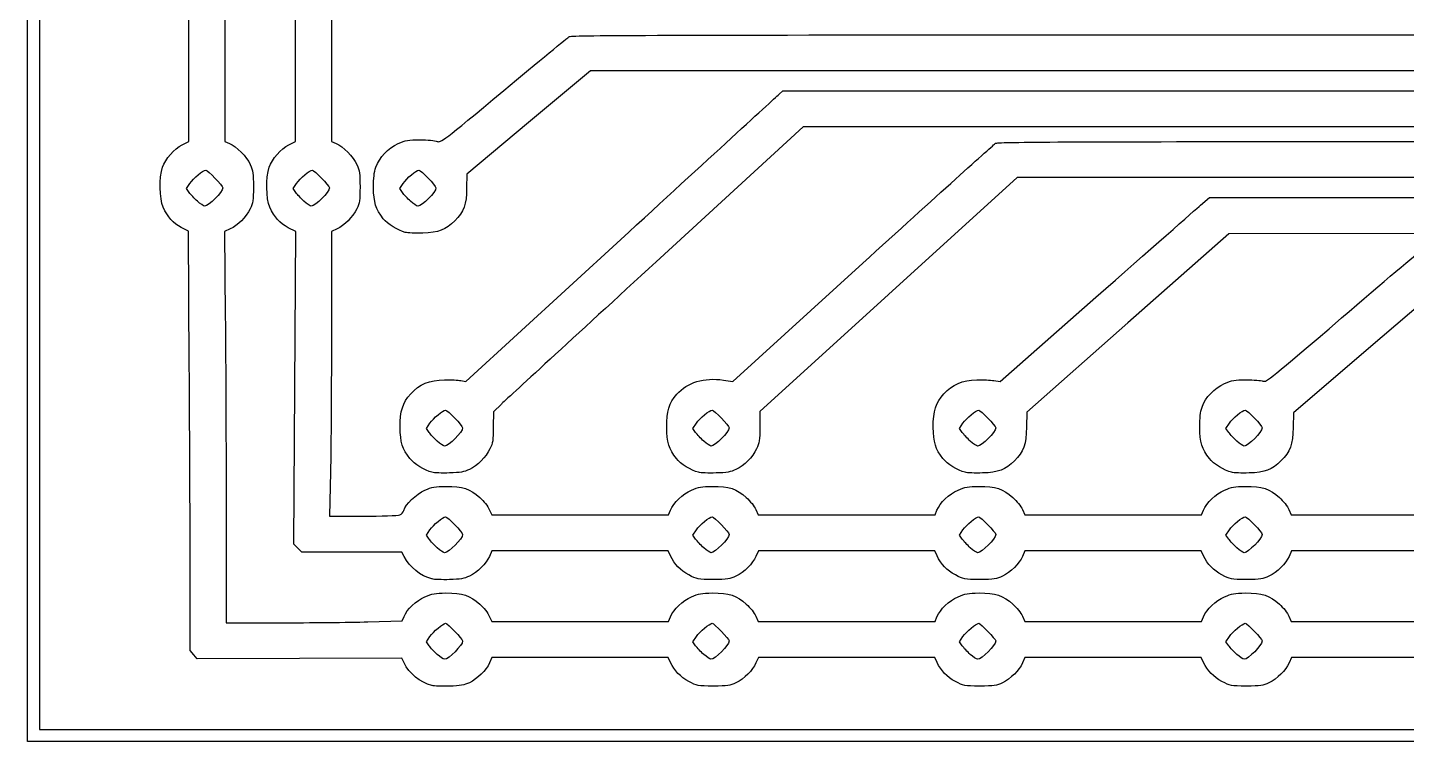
# Model space of a CAD drawing. Extents: x 0 to 100, y 0 to 150.
# Drawn here: x 0 to 32.85, y 0 to 17 of the extents above; entities that cross this region are included whole.
import ezdxf

# ---------------------------------------------------------------- set-up
doc = ezdxf.new("R2010")
doc.units = 0
doc.layers.add('Calque_1', color=7, linetype='CONTINUOUS')

msp = doc.modelspace()

# ---------------------------------------------------------------- linework, layer by layer
at = {"layer": 'Calque_1', "color": 7}
for p, q in [((0, 0.000007), (0, 75.041132)), ((0.28575, 75.041132), (0.28575, 0.285757)), ((3.841671, 16.391477), (3.841609, 18.494382)), ((4.700324, 18.494961), (4.699477, 16.391948)), ((6.381651, 16.391477), (6.381589, 18.494382)), ((7.240174, 18.49432), (7.239327, 16.391308)), ((23.636337, 16.827507), (34.291098, 16.827507)), ((3.841736, 14.288577), (3.841671, 16.391477)), ((4.699477, 16.391948), (4.69863, 14.288936)), ((6.381716, 14.288577), (6.381651, 16.391477)), ((7.239327, 16.391308), (7.238481, 14.288295)), ((13.411304, 15.970252), (11.93642, 14.741191)), ((24.182214, 15.970252), (13.411304, 15.970252)), ((34.953121, 15.970252), (24.182214, 15.970252)), ((17.910003, 15.42), (17.992381, 15.496429)), ((17.992381, 15.496429), (26.792064, 15.494736)), ((26.792064, 15.494736), (35.59175, 15.493042)), ((11.93642, 14.741191), (10.461535, 13.51213)), ((18.479951, 14.636966), (14.978786, 11.425791)), ((27.371667, 14.636966), (18.479951, 14.636966)), ((36.263382, 14.636966), (27.371667, 14.636966)), ((3.687005, 14.21017), (3.841736, 14.288577)), ((4.69863, 14.288936), (4.809081, 14.242787)), ((6.226988, 14.21017), (6.381716, 14.288577)), ((7.238481, 14.288295), (7.348934, 14.242149)), ((29.980551, 14.286381), (36.831228, 14.28751)), ((10.461535, 13.51213), (10.460124, 13.177505)), ((3.786403, 13.16636), (3.869619, 13.29211)), ((3.85182, 13.074497), (3.786403, 13.16636)), ((6.326403, 13.16636), (6.409619, 13.29211)), ((6.391817, 13.074497), (6.326403, 13.16636)), ((8.866403, 13.16636), (8.949619, 13.29211)), ((8.931817, 13.074497), (8.866403, 13.16636)), ((23.574604, 13.429117), (20.510729, 10.642548)), ((30.53402, 13.429682), (23.574604, 13.429117)), ((37.49344, 13.430246), (30.53402, 13.429682)), ((4.045639, 12.866626), (4.045639, 12.866626)), ((6.585639, 12.866626), (6.585639, 12.866626)), ((9.125639, 12.866626), (9.125639, 12.866626)), ((27.946847, 12.773529), (28.158144, 12.958165)), ((28.158144, 12.958165), (33.144948, 12.955117)), ((3.831336, 12.149386), (3.661207, 12.238458)), ((4.828732, 12.206294), (4.69162, 12.144961)), ((6.389108, 12.144382), (6.210083, 12.235958)), ((7.372906, 12.205656), (7.240118, 12.14432)), ((3.852418, 8.958689), (3.831336, 12.149386)), ((4.69162, 12.144961), (4.71098, 10.128836)), ((6.366614, 8.422193), (6.389108, 12.144382)), ((7.240118, 12.14432), (7.239271, 9.807938)), ((8.999178, 12.124573), (8.999158, 12.124587)), ((10.438621, 8.570964), (14.133122, 11.957269)), ((28.622625, 12.092809), (26.213726, 9.966945)), ((33.713002, 12.094785), (28.622625, 12.092809)), ((16.798911, 8.571441), (19.896542, 11.389785)), ((33.734465, 10.890133), (31.946286, 9.357545)), ((20.510729, 10.642548), (17.446854, 7.855976)), ((23.170224, 8.569713), (25.452888, 10.579302)), ((26.213726, 9.966945), (23.804826, 7.841075)), ((31.946286, 9.357545), (30.158106, 7.824954)), ((10.323122, 8.595348), (10.438621, 8.570964)), ((16.577784, 8.605748), (16.798911, 8.571441)), ((23.023048, 8.594916), (23.170224, 8.569713)), ((6.344121, 4.700001), (6.366614, 8.422193)), ((11.287125, 8.033494), (11.096625, 7.852361)), ((9.501403, 7.451368), (9.584619, 7.577118)), ((11.096625, 7.852361), (11.095496, 7.490233)), ((15.851403, 7.451368), (15.934619, 7.577118)), ((17.446854, 7.855976), (17.445725, 7.491853)), ((22.201403, 7.451368), (22.284619, 7.577118)), ((23.804826, 7.841075), (23.799521, 7.484566)), ((28.551401, 7.451368), (28.634619, 7.577118)), ((30.158106, 7.824954), (30.150824, 7.476399)), ((9.566817, 7.359502), (9.501403, 7.451368)), ((15.916817, 7.359502), (15.851403, 7.451368)), ((22.266817, 7.359502), (22.201403, 7.451368)), ((28.616817, 7.359502), (28.551401, 7.451368)), ((9.760639, 7.151634), (9.760639, 7.151634)), ((16.110639, 7.151634), (16.110639, 7.151634)), ((22.460639, 7.151634), (22.460639, 7.151634)), ((28.810639, 7.151634), (28.810639, 7.151634)), ((7.217427, 6.418627), (7.19643, 5.365695)), ((9.634101, 6.409802), (9.634158, 6.409587)), ((15.98433, 6.409424), (15.984158, 6.409587)), ((22.334155, 6.40976), (22.334158, 6.409587)), ((28.684262, 6.409539), (28.684155, 6.409587)), ((4.730369, 5.469522), (4.730349, 2.826336)), ((7.19643, 5.365695), (7.99325, 5.365695)), ((10.999888, 5.526523), (11.058096, 5.397445)), ((11.058096, 5.397445), (13.164222, 5.397445)), ((13.164222, 5.397445), (15.270347, 5.397445)), ((15.270347, 5.397445), (15.315977, 5.506651)), ((17.349888, 5.526523), (17.408093, 5.397445)), ((17.408093, 5.397445), (19.514222, 5.397445)), ((19.514222, 5.397445), (21.62035, 5.397445)), ((21.62035, 5.397445), (21.66598, 5.506651)), ((23.699891, 5.526523), (23.758096, 5.397445)), ((23.758096, 5.397445), (25.864222, 5.397445)), ((25.864222, 5.397445), (27.97035, 5.397445)), ((27.97035, 5.397445), (28.01598, 5.506651)), ((30.049891, 5.526523), (30.108093, 5.397445)), ((30.108093, 5.397445), (32.214225, 5.397445)), ((32.214225, 5.397445), (34.32035, 5.397445)), ((9.501403, 4.911368), (9.584619, 5.037118)), ((15.851403, 4.911368), (15.934619, 5.037118)), ((22.201403, 4.911368), (22.284619, 5.037118)), ((28.551401, 4.911368), (28.634619, 5.037118)), ((6.439868, 4.604254), (6.344121, 4.700001)), ((6.535615, 4.508507), (6.439868, 4.604254)), ((9.566817, 4.819502), (9.501403, 4.911368)), ((9.760639, 4.611634), (9.760639, 4.611634)), ((15.916817, 4.819502), (15.851403, 4.911368)), ((16.110639, 4.611634), (16.110639, 4.611634)), ((22.266817, 4.819502), (22.201403, 4.911368)), ((22.460639, 4.611634), (22.460639, 4.611634)), ((28.616817, 4.819502), (28.551401, 4.911368)), ((28.810639, 4.611634), (28.810639, 4.611634)), ((7.727865, 4.508507), (6.535615, 4.508507)), ((8.920119, 4.508507), (7.727865, 4.508507)), ((8.972908, 4.405319), (8.920119, 4.508507)), ((11.062346, 4.540184), (11.003839, 4.407576)), ((13.16173, 4.540184), (11.062346, 4.540184)), ((15.261113, 4.540184), (13.16173, 4.540184)), ((15.317366, 4.422224), (15.261113, 4.540184)), ((17.412346, 4.540184), (17.353839, 4.407576)), ((19.51173, 4.540184), (17.412346, 4.540184)), ((21.611113, 4.540184), (19.51173, 4.540184)), ((21.667366, 4.422224), (21.611113, 4.540184)), ((23.762343, 4.540184), (23.703839, 4.407576)), ((25.86173, 4.540184), (23.762343, 4.540184)), ((27.961113, 4.540184), (25.86173, 4.540184)), ((28.017366, 4.422224), (27.961113, 4.540184)), ((30.112343, 4.540184), (30.053839, 4.407576)), ((32.211727, 4.540184), (30.112343, 4.540184)), ((34.311113, 4.540184), (32.211727, 4.540184)), ((3.8735, 2.163879), (3.8735, 3.965938)), ((9.635284, 3.869506), (9.634158, 3.869587)), ((8.924787, 2.868331), (8.968272, 2.972403)), ((11.000037, 2.987138), (11.058243, 2.858063)), ((15.270497, 2.858063), (15.316127, 2.967269)), ((17.350037, 2.987138), (17.408243, 2.858063)), ((21.620497, 2.858063), (21.666127, 2.967269)), ((23.700037, 2.987138), (23.758243, 2.858063)), ((27.970497, 2.858063), (28.016127, 2.967269)), ((30.050037, 2.987138), (30.10824, 2.858063)), ((4.730349, 2.826336), (6.011074, 2.826336)), ((8.108292, 2.847333), (8.924787, 2.868331)), ((11.058243, 2.858063), (13.164368, 2.858063)), ((13.164368, 2.858063), (15.270497, 2.858063)), ((17.408243, 2.858063), (19.514368, 2.858063)), ((19.514368, 2.858063), (21.620497, 2.858063)), ((23.758243, 2.858063), (25.864368, 2.858063)), ((25.864368, 2.858063), (27.970497, 2.858063)), ((30.10824, 2.858063), (32.214371, 2.858063)), ((32.214371, 2.858063), (34.320497, 2.858063)), ((9.501403, 2.37136), (9.584619, 2.49711)), ((9.566817, 2.279494), (9.501403, 2.37136)), ((15.851403, 2.37136), (15.934619, 2.49711)), ((15.916817, 2.279494), (15.851403, 2.37136)), ((22.201403, 2.37136), (22.284619, 2.49711)), ((22.266817, 2.279494), (22.201403, 2.37136)), ((28.551401, 2.37136), (28.634619, 2.49711)), ((28.616817, 2.279494), (28.551401, 2.37136)), ((3.957591, 2.063944), (3.8735, 2.163879)), ((4.041679, 1.964006), (3.957591, 2.063944)), ((6.47963, 1.974194), (4.041679, 1.964006)), ((8.917582, 1.984382), (6.47963, 1.974194)), ((8.970035, 1.874358), (8.917582, 1.984382)), ((9.760639, 2.071626), (9.760639, 2.071626)), ((11.062496, 2.000836), (11.003991, 1.868228)), ((13.161879, 2.000836), (11.062496, 2.000836)), ((15.261265, 2.000836), (13.161879, 2.000836)), ((15.317515, 1.882876), (15.261265, 2.000836)), ((16.110639, 2.071626), (16.110639, 2.071626)), ((17.412496, 2.000836), (17.353991, 1.868228)), ((19.511879, 2.000836), (17.412496, 2.000836)), ((21.611265, 2.000836), (19.511879, 2.000836)), ((21.667515, 1.882876), (21.611265, 2.000836)), ((22.460639, 2.071626), (22.460639, 2.071626)), ((23.762496, 2.000836), (23.703991, 1.868228)), ((25.861879, 2.000836), (23.762496, 2.000836)), ((27.961265, 2.000836), (25.861879, 2.000836)), ((28.017515, 1.882876), (27.961265, 2.000836)), ((28.810639, 2.071626), (28.810639, 2.071626)), ((30.112496, 2.000836), (30.053988, 1.868228)), ((32.211879, 2.000836), (30.112496, 2.000836)), ((34.311265, 2.000836), (32.211879, 2.000836)), ((9.635434, 1.330157), (9.634158, 1.329587)), ((50.037997, 0.000007), (0, 0.000007)), ((0.28575, 0.285757), (50.037997, 0.285757))]:
    msp.add_line(p, q, dxfattribs=at)
for points in [[(11.347072, 15.504754), (12.171107, 16.19216), (12.875974, 16.770992), (12.913445, 16.791044)], [(12.913445, 16.791044), (12.964346, 16.818279), (15.676047, 16.827507), (23.636337, 16.827507)], [(9.75835, 14.29169), (9.847075, 14.255636), (9.877783, 14.279075), (11.347072, 15.504754)], [(14.133122, 11.957269), (16.165099, 13.819738), (17.864695, 15.377966), (17.910003, 15.42)], [(3.216721, 13.673795), (3.28906, 13.882355), (3.488117, 14.109386), (3.687005, 14.21017)], [(4.809081, 14.242787), (4.978758, 14.171892), (5.222596, 13.924731), (5.305851, 13.739248)], [(5.756704, 13.673795), (5.82904, 13.882355), (6.0281, 14.109386), (6.226988, 14.21017)], [(7.348934, 14.242149), (7.518609, 14.171252), (7.762449, 13.924093), (7.845702, 13.738608)], [(8.29726, 13.675373), (8.378577, 13.909911), (8.587133, 14.129906), (8.832585, 14.240055)], [(8.832585, 14.240055), (9.009335, 14.319376), (9.069025, 14.329646), (9.350127, 14.329087)], [(9.350127, 14.329087), (9.524887, 14.328805), (9.708588, 14.3119), (9.75835, 14.29169)], [(19.896542, 11.389785), (21.600239, 12.939874), (23.024705, 14.225486), (23.062023, 14.246695)], [(23.062023, 14.246695), (23.114652, 14.276605), (24.666739, 14.285509), (29.980551, 14.286381)], [(3.232243, 12.721295), (3.140422, 12.9271), (3.132229, 13.430173), (3.216721, 13.673795)], [(3.869619, 13.29211), (3.948803, 13.411763), (4.181726, 13.607866), (4.244665, 13.607866)], [(4.244665, 13.607866), (4.292239, 13.607866), (4.650111, 13.236289), (4.650111, 13.186894)], [(5.305851, 13.739248), (5.36989, 13.596579), (5.380135, 13.523269), (5.380014, 13.208586)], [(5.772226, 12.721295), (5.680405, 12.9271), (5.672209, 13.430173), (5.756704, 13.673795)], [(6.409619, 13.29211), (6.488803, 13.411763), (6.721726, 13.607866), (6.784665, 13.607866)], [(6.784665, 13.607866), (6.832239, 13.607866), (7.190111, 13.236289), (7.190111, 13.186894)], [(7.845702, 13.738608), (7.909741, 13.595939), (7.919985, 13.522629), (7.919867, 13.207945)], [(8.241817, 13.192132), (8.240406, 13.42062), (8.2559, 13.556098), (8.29726, 13.675373)], [(8.949619, 13.29211), (9.028803, 13.411763), (9.261726, 13.607866), (9.324665, 13.607866)], [(9.324665, 13.607866), (9.372239, 13.607866), (9.730111, 13.236289), (9.730111, 13.186894)], [(4.650111, 13.186894), (4.650111, 13.085207), (4.31754, 12.750616), (4.216465, 12.750616)], [(5.380014, 13.208586), (5.379887, 12.885377), (5.370926, 12.825235), (5.301948, 12.684711)], [(7.190111, 13.186894), (7.190111, 13.085207), (6.85754, 12.750616), (6.756465, 12.750616)], [(7.919867, 13.207945), (7.91974, 12.884736), (7.910779, 12.824594), (7.841798, 12.68407)], [(8.474244, 12.449801), (8.296721, 12.673941), (8.244044, 12.842177), (8.241817, 13.192132)], [(9.730111, 13.186894), (9.730111, 13.085207), (9.39754, 12.750616), (9.296465, 12.750616)], [(10.460124, 13.177505), (10.45843, 12.788202), (10.396039, 12.61706), (10.175824, 12.396712)], [(4.045639, 12.866626), (3.975015, 12.930428), (3.887795, 13.023968), (3.85182, 13.074497)], [(4.216465, 12.750616), (4.193125, 12.750616), (4.116262, 12.802821), (4.045639, 12.866626)], [(6.585639, 12.866626), (6.515015, 12.930428), (6.427795, 13.023968), (6.391817, 13.074497)], [(6.756465, 12.750616), (6.733125, 12.750616), (6.656262, 12.802821), (6.585639, 12.866626)], [(9.125639, 12.866626), (9.055015, 12.930428), (8.967795, 13.023968), (8.931817, 13.074497)], [(9.296465, 12.750616), (9.273125, 12.750616), (9.196262, 12.802821), (9.125639, 12.866626)], [(3.661207, 12.238458), (3.471494, 12.337787), (3.334602, 12.491869), (3.232243, 12.721295)], [(5.301948, 12.684711), (5.204068, 12.485315), (5.006921, 12.286002), (4.828732, 12.206294)], [(6.210083, 12.235958), (6.012569, 12.336991), (5.876287, 12.48805), (5.772226, 12.721295)], [(7.841798, 12.68407), (7.745405, 12.487706), (7.548426, 12.286724), (7.372906, 12.205656)], [(25.452888, 10.579302), (26.708354, 11.684578), (27.830636, 12.671977), (27.946847, 12.773529)], [(8.999158, 12.124587), (8.82733, 12.169139), (8.57051, 12.328253), (8.474244, 12.449801)], [(10.175824, 12.396712), (9.964883, 12.185641), (9.789595, 12.119112), (9.416423, 12.108487)], [(9.416423, 12.108487), (9.240407, 12.103463), (9.052647, 12.110744), (8.999178, 12.124573)], [(31.306302, 10.086587), (32.292493, 10.932946), (33.142236, 11.652842), (33.194625, 11.686347)], [(14.978786, 11.425791), (13.053147, 9.659656), (11.3919, 8.133119), (11.287125, 8.033494)], [(4.71098, 10.128836), (4.72162, 9.019965), (4.730341, 6.923274), (4.730369, 5.469522)], [(29.433052, 8.580602), (29.508492, 8.549693), (29.619126, 8.638635), (31.306302, 10.086587)], [(7.239271, 9.807938), (7.238706, 8.522932), (7.228998, 6.997741), (7.217427, 6.418627)], [(3.8735, 3.965938), (3.8735, 4.957066), (3.864017, 7.203806), (3.852418, 8.958689)], [(9.12876, 8.280755), (9.332104, 8.506927), (9.576966, 8.608745), (9.932402, 8.614934)], [(9.932402, 8.614934), (10.083775, 8.617474), (10.259599, 8.608753), (10.323122, 8.595348)], [(15.467985, 8.269861), (15.714751, 8.550206), (16.128565, 8.675445), (16.577784, 8.605748)], [(21.82876, 8.280755), (22.027498, 8.501802), (22.272873, 8.605937), (22.613914, 8.613966)], [(22.613914, 8.613966), (22.757994, 8.617353), (22.942101, 8.608773), (23.023048, 8.594916)], [(28.517585, 8.525055), (28.694335, 8.604376), (28.754025, 8.614646), (29.035127, 8.614087)], [(29.035127, 8.614087), (29.209887, 8.613805), (29.388954, 8.598678), (29.433052, 8.580602)], [(8.876817, 7.477132), (8.874277, 7.871329), (8.935158, 8.065425), (9.12876, 8.280755)], [(15.226817, 7.477132), (15.224277, 7.864559), (15.2841, 8.060957), (15.467985, 8.269861)], [(21.576817, 7.477132), (21.574277, 7.871329), (21.635158, 8.065425), (21.82876, 8.280755)], [(27.98226, 7.960373), (28.063577, 8.194911), (28.272133, 8.414906), (28.517585, 8.525055)], [(9.584619, 7.577118), (9.663803, 7.696772), (9.896726, 7.892874), (9.959665, 7.892874)], [(9.959665, 7.892874), (10.007239, 7.892874), (10.365111, 7.521297), (10.365111, 7.471903)], [(15.934619, 7.577118), (16.013803, 7.696772), (16.246726, 7.892874), (16.309665, 7.892874)], [(16.309665, 7.892874), (16.357239, 7.892874), (16.715111, 7.521297), (16.715111, 7.471903)], [(22.284619, 7.577118), (22.363803, 7.696772), (22.596726, 7.892874), (22.659665, 7.892874)], [(22.659665, 7.892874), (22.707236, 7.892874), (23.065111, 7.521297), (23.065111, 7.471903)], [(27.926817, 7.477132), (27.925406, 7.70562), (27.9409, 7.841098), (27.98226, 7.960373)], [(28.634619, 7.577118), (28.713803, 7.696772), (28.946726, 7.892874), (29.009662, 7.892874)], [(29.009662, 7.892874), (29.057236, 7.892874), (29.415111, 7.521297), (29.415111, 7.471903)], [(9.109244, 6.734801), (8.931721, 6.958941), (8.879044, 7.127177), (8.876817, 7.477132)], [(9.760639, 7.151634), (9.690015, 7.215433), (9.602795, 7.308976), (9.566817, 7.359502)], [(10.365111, 7.471903), (10.365111, 7.370215), (10.032537, 7.035624), (9.931465, 7.035624)], [(11.095496, 7.490233), (11.094649, 7.17203), (11.085026, 7.108847), (11.016877, 6.969355)], [(15.459244, 6.734801), (15.281721, 6.958941), (15.229044, 7.127177), (15.226817, 7.477132)], [(16.110639, 7.151634), (16.040015, 7.215433), (15.952795, 7.308976), (15.916817, 7.359502)], [(16.715111, 7.471903), (16.715111, 7.370215), (16.382537, 7.035624), (16.281465, 7.035624)], [(17.445725, 7.491853), (17.444878, 7.171531), (17.435311, 7.108629), (17.367109, 6.968977)], [(21.809244, 6.734801), (21.631721, 6.958941), (21.579044, 7.127177), (21.576817, 7.477132)], [(22.460639, 7.151634), (22.390015, 7.215433), (22.302795, 7.308976), (22.266817, 7.359502)], [(23.065111, 7.471903), (23.065111, 7.370215), (22.732537, 7.035624), (22.631465, 7.035624)], [(23.799521, 7.484566), (23.793396, 7.071641), (23.733255, 6.904489), (23.510802, 6.681898)], [(28.159244, 6.734801), (27.981721, 6.958941), (27.929044, 7.127177), (27.926817, 7.477132)], [(28.810639, 7.151634), (28.740013, 7.215433), (28.652795, 7.308976), (28.616817, 7.359502)], [(29.415111, 7.471903), (29.415111, 7.370215), (29.082537, 7.035624), (28.981465, 7.035624)], [(30.150824, 7.476399), (30.142358, 7.071983), (30.079922, 6.900826), (29.860912, 6.681681)], [(9.931465, 7.035624), (9.908125, 7.035624), (9.831262, 7.087829), (9.760639, 7.151634)], [(11.016877, 6.969355), (10.918252, 6.767451), (10.725556, 6.574284), (10.526768, 6.478052)], [(16.281465, 7.035624), (16.258125, 7.035624), (16.181262, 7.087829), (16.110639, 7.151634)], [(17.367109, 6.968977), (17.268484, 6.767073), (17.075785, 6.573906), (16.876999, 6.477674)], [(22.631465, 7.035624), (22.608125, 7.035624), (22.531259, 7.087829), (22.460639, 7.151634)], [(28.981465, 7.035624), (28.958125, 7.035624), (28.881259, 7.087829), (28.810639, 7.151634)], [(9.634158, 6.409587), (9.46233, 6.454139), (9.20551, 6.613253), (9.109244, 6.734801)], [(15.984158, 6.409587), (15.81233, 6.454139), (15.55551, 6.613253), (15.459244, 6.734801)], [(22.334158, 6.409587), (22.16233, 6.454139), (21.90551, 6.613253), (21.809244, 6.734801)], [(23.510802, 6.681898), (23.299857, 6.470827), (23.124572, 6.404299), (22.751401, 6.393673)], [(28.684155, 6.409587), (28.51233, 6.454139), (28.25551, 6.613253), (28.159244, 6.734801)], [(29.860912, 6.681681), (29.649968, 6.470609), (29.474682, 6.404081), (29.101508, 6.393453)], [(10.051347, 6.393715), (9.875331, 6.388692), (9.687571, 6.395973), (9.634101, 6.409802)], [(10.526768, 6.478052), (10.400834, 6.417089), (10.310704, 6.401098), (10.051347, 6.393715)], [(16.401576, 6.393337), (16.22556, 6.388342), (16.0378, 6.395595), (15.98433, 6.409424)], [(16.876999, 6.477674), (16.751066, 6.416711), (16.660932, 6.400723), (16.401576, 6.393337)], [(22.751401, 6.393673), (22.575385, 6.388649), (22.387625, 6.395931), (22.334155, 6.40976)], [(29.101508, 6.393453), (28.925492, 6.388429), (28.737732, 6.395711), (28.684262, 6.409539)], [(8.964447, 5.502424), (9.000391, 5.645637), (9.253801, 5.889299), (9.465697, 5.984394)], [(9.465697, 5.984394), (9.636802, 6.061181), (9.705927, 6.073718), (9.967361, 6.075363)], [(9.967361, 6.075363), (10.359387, 6.077903), (10.547629, 6.015743), (10.773184, 5.809597)], [(15.315977, 5.506651), (15.391367, 5.687084), (15.602785, 5.888845), (15.817379, 5.985151)], [(15.817379, 5.985151), (15.986625, 6.061102), (16.056556, 6.07372), (16.317361, 6.075363)], [(16.317361, 6.075363), (16.709387, 6.077903), (16.897629, 6.015743), (17.123184, 5.809597)], [(21.66598, 5.506651), (21.74137, 5.687084), (21.952788, 5.888845), (22.167379, 5.985151)], [(22.167379, 5.985151), (22.336627, 6.061102), (22.406556, 6.07372), (22.667361, 6.075363)], [(22.667361, 6.075363), (23.05939, 6.077903), (23.247629, 6.015743), (23.473184, 5.809597)], [(28.01598, 5.506651), (28.091367, 5.687084), (28.302785, 5.888845), (28.517382, 5.985151)], [(28.517382, 5.985151), (28.686627, 6.061102), (28.756556, 6.07372), (29.017361, 6.075363)], [(29.017361, 6.075363), (29.40939, 6.077903), (29.597629, 6.015743), (29.823184, 5.809597)], [(10.773184, 5.809597), (10.865858, 5.724899), (10.967875, 5.597516), (10.999888, 5.526523)], [(17.123184, 5.809597), (17.215858, 5.724899), (17.317875, 5.597516), (17.349888, 5.526523)], [(23.473184, 5.809597), (23.56586, 5.724899), (23.667878, 5.597516), (23.699891, 5.526523)], [(29.823184, 5.809597), (29.91586, 5.724899), (30.017875, 5.597516), (30.049891, 5.526523)], [(7.99325, 5.365695), (8.431499, 5.365695), (8.824905, 5.378932), (8.867484, 5.395131)], [(8.867484, 5.395131), (8.910066, 5.411331), (8.953698, 5.459602), (8.964447, 5.502424)], [(9.584619, 5.037118), (9.663803, 5.156772), (9.896726, 5.352874), (9.959665, 5.352874)], [(9.959665, 5.352874), (10.007239, 5.352874), (10.365111, 4.981297), (10.365111, 4.931903)], [(15.934619, 5.037118), (16.013803, 5.156772), (16.246726, 5.352874), (16.309665, 5.352874)], [(16.309665, 5.352874), (16.357239, 5.352874), (16.715111, 4.981297), (16.715111, 4.931903)], [(22.284619, 5.037118), (22.363803, 5.156772), (22.596726, 5.352874), (22.659665, 5.352874)], [(22.659665, 5.352874), (22.707236, 5.352874), (23.065111, 4.981297), (23.065111, 4.931903)], [(28.634619, 5.037118), (28.713803, 5.156772), (28.946726, 5.352874), (29.009662, 5.352874)], [(29.009662, 5.352874), (29.057236, 5.352874), (29.415111, 4.981297), (29.415111, 4.931903)], [(10.365111, 4.931903), (10.365111, 4.830215), (10.032537, 4.495624), (9.931465, 4.495624)], [(16.715111, 4.931903), (16.715111, 4.830215), (16.382537, 4.495624), (16.281465, 4.495624)], [(23.065111, 4.931903), (23.065111, 4.830215), (22.732537, 4.495624), (22.631465, 4.495624)], [(29.415111, 4.931903), (29.415111, 4.830215), (29.082537, 4.495624), (28.981465, 4.495624)], [(9.760639, 4.611634), (9.690015, 4.675433), (9.602795, 4.768976), (9.566817, 4.819502)], [(9.931465, 4.495624), (9.908125, 4.495624), (9.831262, 4.547829), (9.760639, 4.611634)], [(16.110639, 4.611634), (16.040015, 4.675433), (15.952795, 4.768976), (15.916817, 4.819502)], [(16.281465, 4.495624), (16.258125, 4.495624), (16.181262, 4.547829), (16.110639, 4.611634)], [(22.460639, 4.611634), (22.390015, 4.675433), (22.302795, 4.768976), (22.266817, 4.819502)], [(22.631465, 4.495624), (22.608125, 4.495624), (22.531259, 4.547829), (22.460639, 4.611634)], [(28.810639, 4.611634), (28.740013, 4.675433), (28.652795, 4.768976), (28.616817, 4.819502)], [(28.981465, 4.495624), (28.958125, 4.495624), (28.881259, 4.547829), (28.810639, 4.611634)], [(9.634158, 3.869587), (9.358876, 3.940961), (9.105417, 4.146312), (8.972908, 4.405319)], [(11.003839, 4.407576), (10.927368, 4.23425), (10.722384, 4.031882), (10.52795, 3.937755)], [(15.755617, 3.965941), (15.549231, 4.07785), (15.414887, 4.217717), (15.317366, 4.422224)], [(17.353839, 4.407576), (17.277379, 4.234278), (17.072974, 4.032483), (16.875421, 3.935269)], [(22.105614, 3.965941), (21.899228, 4.07785), (21.764885, 4.217717), (21.667366, 4.422224)], [(23.703839, 4.407576), (23.627379, 4.234278), (23.422974, 4.032483), (23.225421, 3.935269)], [(28.455617, 3.965941), (28.249228, 4.07785), (28.114885, 4.217717), (28.017366, 4.422224)], [(30.053839, 4.407576), (29.977379, 4.234278), (29.772971, 4.032483), (29.575419, 3.935269)], [(16.336501, 3.857559), (15.963113, 3.857559), (15.951508, 3.859817), (15.755617, 3.965941)], [(22.686498, 3.857559), (22.31311, 3.857559), (22.301505, 3.859817), (22.105614, 3.965941)], [(29.036498, 3.857559), (28.66311, 3.857559), (28.651505, 3.859817), (28.455617, 3.965941)], [(10.05253, 3.853419), (9.876513, 3.848424), (9.688754, 3.855677), (9.635284, 3.869506)], [(10.52795, 3.937755), (10.402017, 3.876793), (10.311886, 3.860805), (10.05253, 3.853419)], [(16.875421, 3.935269), (16.734477, 3.865913), (16.676545, 3.857559), (16.336501, 3.857559)], [(23.225421, 3.935269), (23.084474, 3.865913), (23.026542, 3.857559), (22.686498, 3.857559)], [(29.575419, 3.935269), (29.434474, 3.865913), (29.376545, 3.857559), (29.036498, 3.857559)], [(8.968272, 2.972403), (9.041655, 3.148035), (9.25515, 3.350457), (9.467528, 3.445769)], [(9.467528, 3.445769), (9.636774, 3.52172), (9.706703, 3.534338), (9.96751, 3.535978)], [(9.96751, 3.535978), (10.359537, 3.538518), (10.547776, 3.476362), (10.773331, 3.270215)], [(15.316127, 2.967269), (15.391517, 3.147702), (15.602935, 3.349463), (15.817528, 3.445769)], [(15.817528, 3.445769), (15.986774, 3.52172), (16.056703, 3.534338), (16.31751, 3.535978)], [(16.31751, 3.535978), (16.709537, 3.538518), (16.897776, 3.476362), (17.123331, 3.270215)], [(21.666127, 2.967269), (21.741517, 3.147702), (21.952935, 3.349463), (22.167525, 3.445769)], [(22.167525, 3.445769), (22.336774, 3.52172), (22.406703, 3.534338), (22.667508, 3.535978)], [(22.667508, 3.535978), (23.059537, 3.538518), (23.247776, 3.476362), (23.473331, 3.270215)], [(28.016127, 2.967269), (28.091514, 3.147702), (28.302932, 3.349463), (28.517528, 3.445769)], [(28.517528, 3.445769), (28.686774, 3.52172), (28.756703, 3.534338), (29.017508, 3.535978)], [(29.017508, 3.535978), (29.409537, 3.538518), (29.597776, 3.476362), (29.823331, 3.270215)], [(10.773331, 3.270215), (10.866007, 3.185515), (10.968025, 3.058131), (11.000037, 2.987138)], [(17.123331, 3.270215), (17.216007, 3.185515), (17.318025, 3.058131), (17.350037, 2.987138)], [(23.473331, 3.270215), (23.566007, 3.185515), (23.668025, 3.058131), (23.700037, 2.987138)], [(29.823331, 3.270215), (29.916007, 3.185515), (30.018022, 3.058131), (30.050037, 2.987138)], [(6.011074, 2.826336), (6.715472, 2.826336), (7.65922, 2.83579), (8.108292, 2.847333)], [(9.584619, 2.49711), (9.663803, 2.616763), (9.896726, 2.812866), (9.959665, 2.812866)], [(9.959665, 2.812866), (10.007239, 2.812866), (10.365111, 2.441289), (10.365111, 2.391894)], [(15.934619, 2.49711), (16.013803, 2.616763), (16.246726, 2.812866), (16.309665, 2.812866)], [(16.309665, 2.812866), (16.357239, 2.812866), (16.715111, 2.441289), (16.715111, 2.391894)], [(22.284619, 2.49711), (22.363803, 2.616763), (22.596726, 2.812866), (22.659665, 2.812866)], [(22.659665, 2.812866), (22.707236, 2.812866), (23.065111, 2.441289), (23.065111, 2.391894)], [(28.634619, 2.49711), (28.713803, 2.616763), (28.946726, 2.812866), (29.009662, 2.812866)], [(29.009662, 2.812866), (29.057236, 2.812866), (29.415111, 2.441289), (29.415111, 2.391894)], [(10.365111, 2.391894), (10.365111, 2.290207), (10.032537, 1.955616), (9.931465, 1.955616)], [(16.715111, 2.391894), (16.715111, 2.290207), (16.382537, 1.955616), (16.281465, 1.955616)], [(23.065111, 2.391894), (23.065111, 2.290207), (22.732537, 1.955616), (22.631465, 1.955616)], [(29.415111, 2.391894), (29.415111, 2.290207), (29.082537, 1.955616), (28.981465, 1.955616)], [(9.760639, 2.071626), (9.690015, 2.135425), (9.602795, 2.228968), (9.566817, 2.279494)], [(9.931465, 1.955616), (9.908125, 1.955616), (9.831262, 2.007821), (9.760639, 2.071626)], [(16.110639, 2.071626), (16.040015, 2.135425), (15.952795, 2.228968), (15.916817, 2.279494)], [(16.281465, 1.955616), (16.258125, 1.955616), (16.181262, 2.007821), (16.110639, 2.071626)], [(22.460639, 2.071626), (22.390015, 2.135425), (22.302795, 2.228968), (22.266817, 2.279494)], [(22.631465, 1.955616), (22.608125, 1.955616), (22.531259, 2.007821), (22.460639, 2.071626)], [(28.810639, 2.071626), (28.740013, 2.135425), (28.652795, 2.228968), (28.616817, 2.279494)], [(28.981465, 1.955616), (28.958125, 1.955616), (28.881259, 2.007821), (28.810639, 2.071626)], [(9.634158, 1.329587), (9.353928, 1.402248), (9.093127, 1.616178), (8.970035, 1.874358)], [(11.003991, 1.868228), (10.927517, 1.694901), (10.722537, 1.492534), (10.528102, 1.398407)], [(15.755767, 1.426593), (15.54938, 1.538502), (15.415037, 1.678369), (15.317515, 1.882876)], [(17.353991, 1.868228), (17.277532, 1.69493), (17.073124, 1.493135), (16.875574, 1.395921)], [(22.105767, 1.426593), (21.89938, 1.538502), (21.765037, 1.678369), (21.667515, 1.882876)], [(23.703991, 1.868228), (23.627532, 1.69493), (23.423124, 1.493135), (23.225571, 1.395921)], [(28.455767, 1.426593), (28.24938, 1.538502), (28.115037, 1.678369), (28.017515, 1.882876)], [(30.053988, 1.868228), (29.977529, 1.69493), (29.773124, 1.493135), (29.575571, 1.395921)], [(10.052679, 1.314071), (9.876663, 1.309075), (9.688903, 1.316329), (9.635434, 1.330157)], [(10.528102, 1.398407), (10.402169, 1.337444), (10.312036, 1.321457), (10.052679, 1.314071)], [(16.336651, 1.318211), (15.963262, 1.318211), (15.951657, 1.320469), (15.755767, 1.426593)], [(16.875574, 1.395921), (16.734626, 1.326565), (16.676695, 1.318211), (16.336651, 1.318211)], [(22.686651, 1.318211), (22.313262, 1.318211), (22.301657, 1.320469), (22.105767, 1.426593)], [(23.225571, 1.395921), (23.084626, 1.326565), (23.026695, 1.318211), (22.686651, 1.318211)], [(29.036651, 1.318211), (28.663259, 1.318211), (28.651654, 1.320469), (28.455767, 1.426593)], [(29.575571, 1.395921), (29.434626, 1.326565), (29.376695, 1.318211), (29.036651, 1.318211)]]:
    msp.add_open_spline(points, degree=3, dxfattribs=at)

doc.saveas('drawing.dxf')
